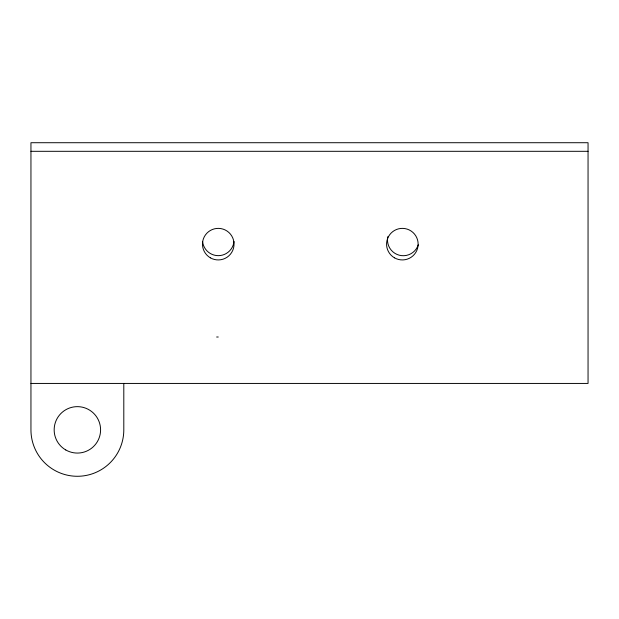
<?xml version="1.0" encoding="UTF-8"?>
<svg xmlns="http://www.w3.org/2000/svg" width="619" height="619" viewBox="0 0 619 619"><rect width="100%" height="100%" fill="white"/><g stroke="black" fill="none" stroke-linecap="round" stroke-linejoin="round"><path stroke-width="0.93" d="M30.95 151.307L588.05 151.307M216.65 337.007L218.252 337.007M30.95 383.432L588.05 383.432L588.05 142.718L30.95 142.718L30.95 429.857A46.425 46.425 0 0 0 77.375 476.282A46.425 46.425 0 0 0 123.8 429.857L123.8 383.432M233.997 241.511A15.784 15.784 0 0 1 202.599 241.511M418.274 244.815A15.784 15.784 0 0 1 399.178 255.183A15.784 15.784 0 0 1 387.827 236.651M65.769 449.959A23.213 23.213 0 0 0 100.588 429.857A23.213 23.213 0 0 0 65.769 409.755A23.213 23.213 0 0 0 65.769 449.959M210.359 257.821A15.784 15.784 0 0 0 234.036 244.157A15.784 15.784 0 0 0 210.359 230.485A15.784 15.784 0 0 0 210.359 257.821M394.458 257.821A15.784 15.784 0 0 0 418.135 244.157A15.784 15.784 0 0 0 394.458 230.485A15.784 15.784 0 0 0 394.458 257.821"/></g></svg>
